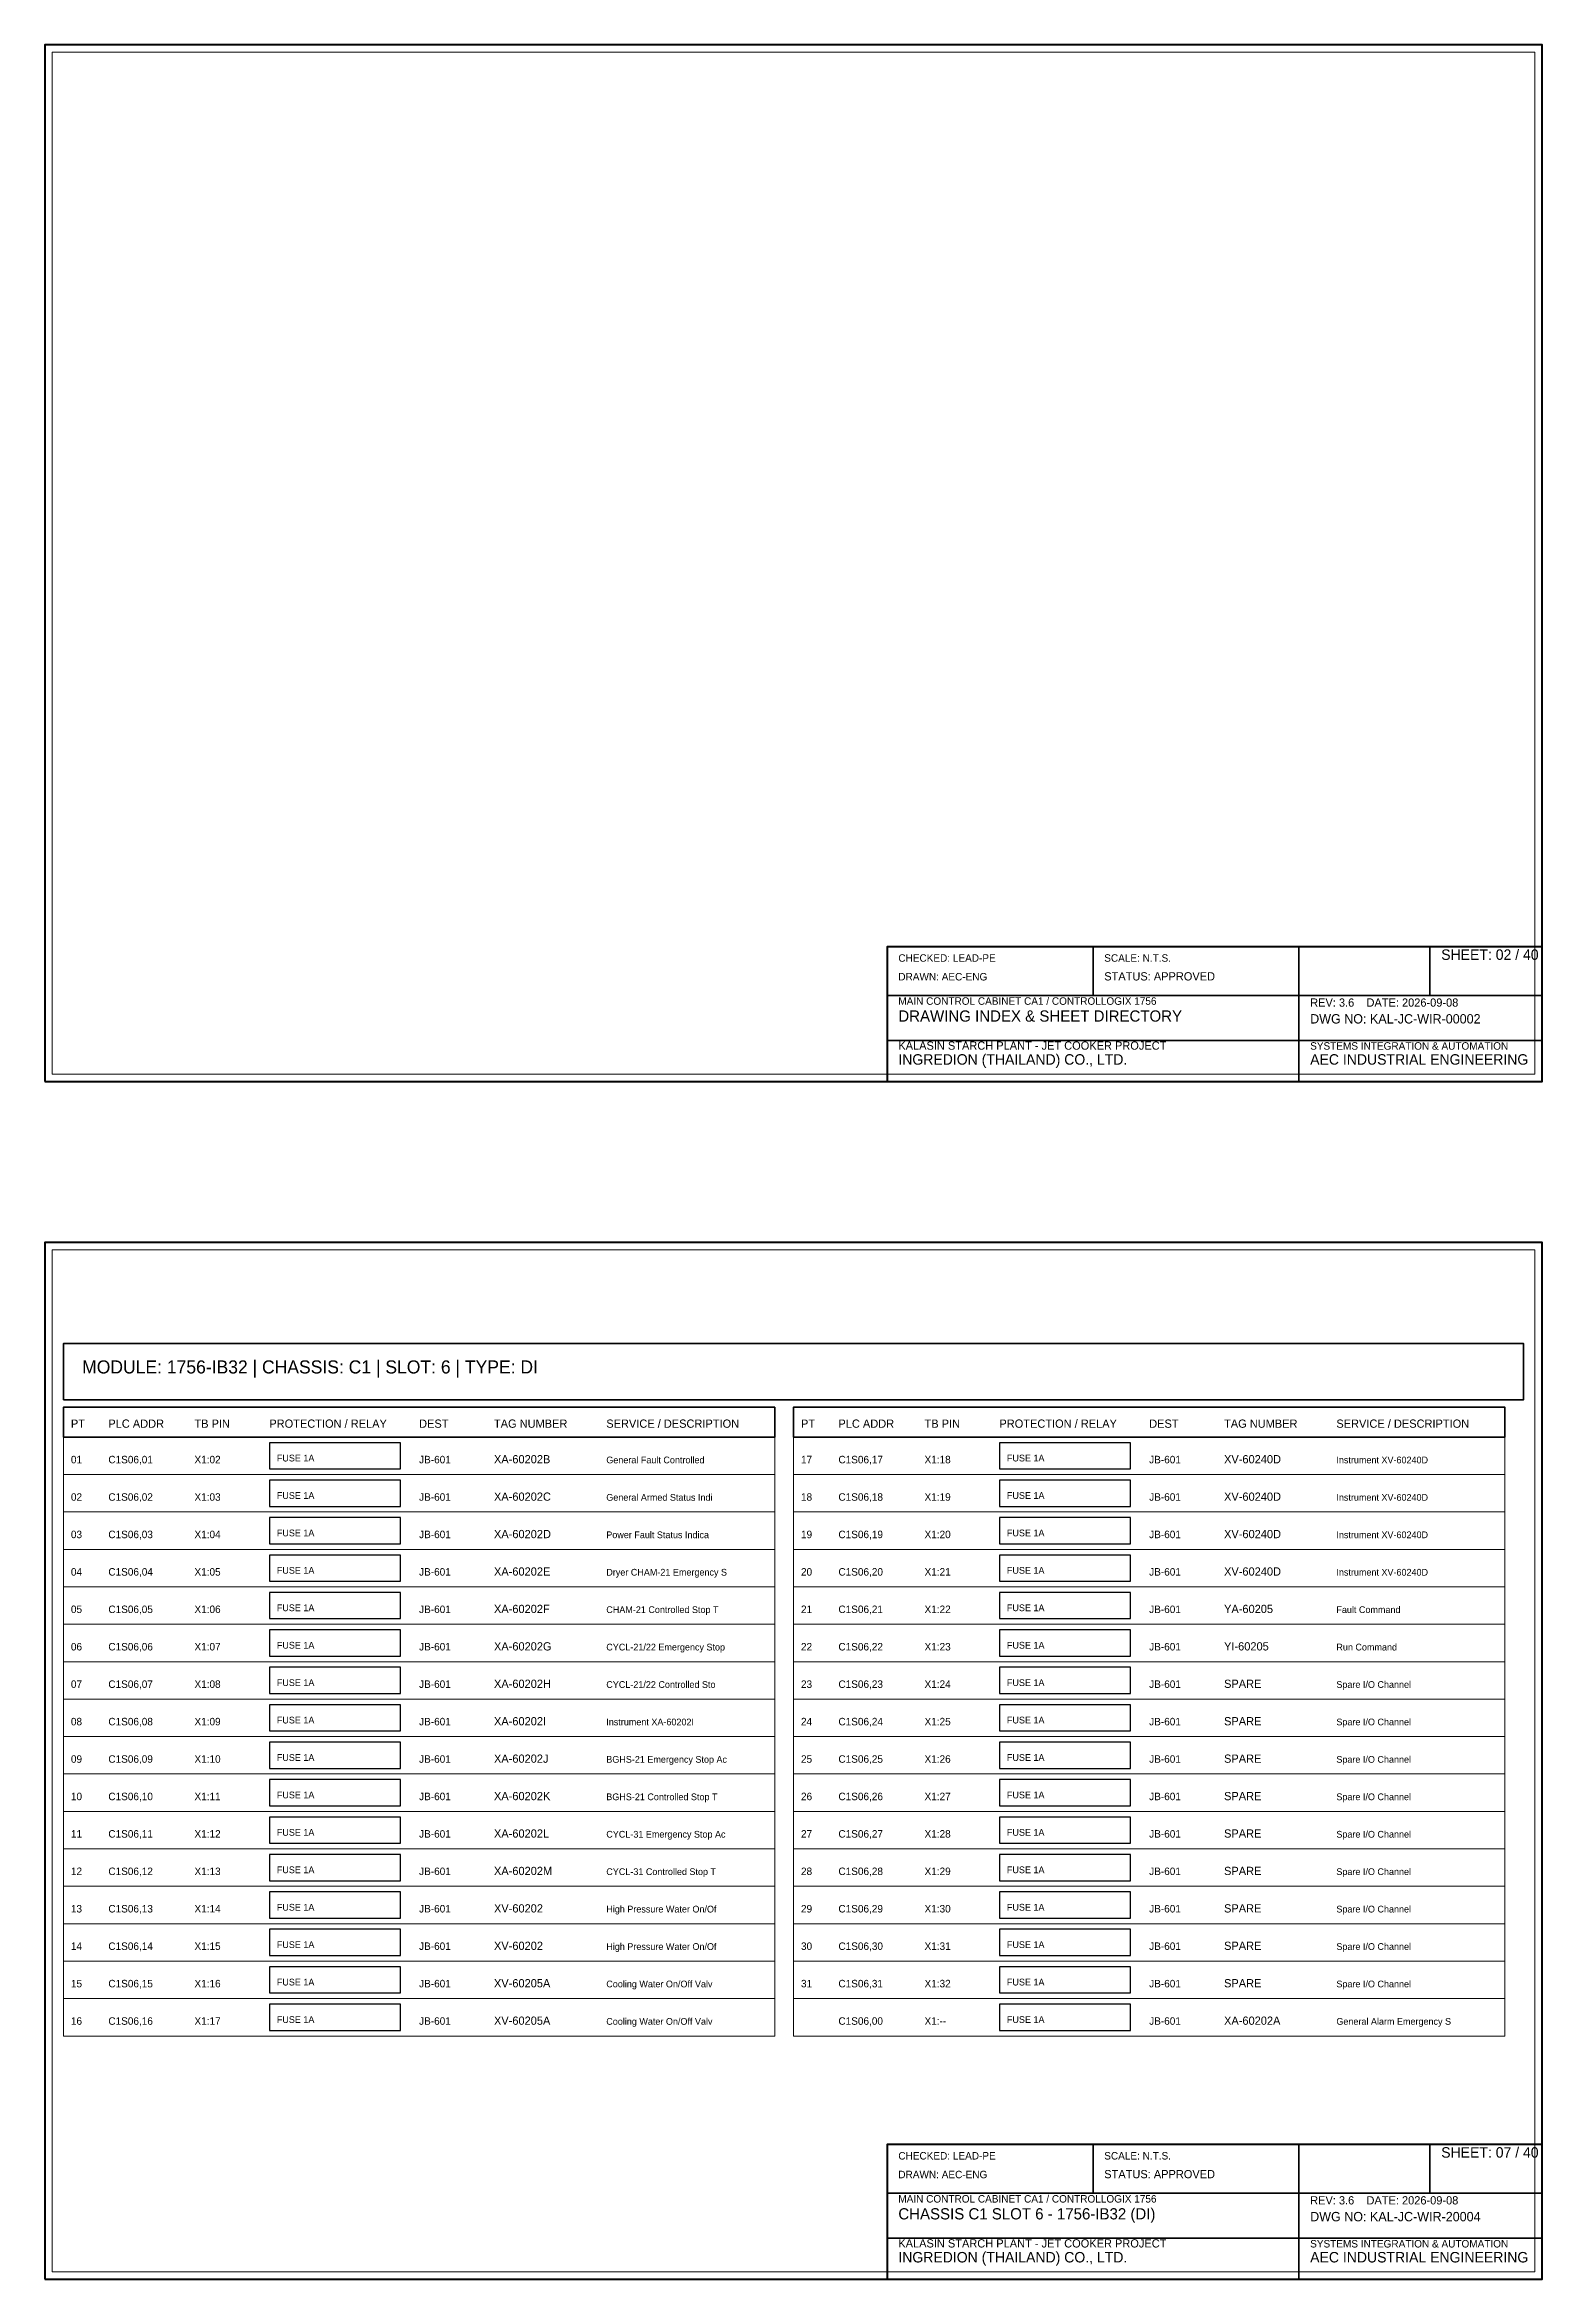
# Model space of a CAD drawing. Header units: millimetres. Extents: x 0 to 2200, y -2240 to 277.
# Drawn here: x 450 to 850, y -320 to 277 of the extents above; entities that cross this region are included whole.
import ezdxf

# ---------------------------------------------------------------- set-up
doc = ezdxf.new("R2010")
doc.units = ezdxf.units.MM
for name, color, linetype, lineweight in [('0_BORDER', 7, 'Continuous', 70), ('0_TITLE_BLOCK', 4, 'Continuous', 35), ('IE-CABLE', 6, 'Continuous', 25), ('IE-EQUIP', 2, 'Continuous', 35), ('IE-WIRE', 1, 'Continuous', 25), ('NOTATIONS', 8, 'Continuous', 18), ('TER', 3, 'Continuous', 35), ('TEXTS', 7, 'Continuous', 25)]:
    doc.layers.add(name, color=color, linetype=linetype, lineweight=lineweight)

msp = doc.modelspace()

# ---------------------------------------------------------------- linework, layer by layer
at = {"layer": '0_BORDER'}
for points in [[(450, 0), (850, 0), (850, 277), (450, 277)], [(675, 0), (850, 0), (850, 36), (675, 36)], [(450, -320), (850, -320), (850, -43), (450, -43)], [(675, -320), (850, -320), (850, -284), (675, -284)]]:
    msp.add_lwpolyline(points, close=True, dxfattribs=at)
at = {"layer": '0_TITLE_BLOCK'}
for p, q in [((730, 23), (730, 36)), ((785, 23), (785, 36)), ((820, 23), (820, 36)), ((675, 23), (850, 23)), ((785, 0), (785, 23)), ((675, 11), (850, 11)), ((730, -297), (730, -284)), ((785, -297), (785, -284)), ((820, -297), (820, -284)), ((675, -297), (850, -297)), ((785, -320), (785, -297)), ((675, -309), (850, -309))]:
    msp.add_line(p, q, dxfattribs=at)
for points in [[(455, -95), (645, -95), (645, -87), (455, -87)], [(650, -95), (840, -95), (840, -87), (650, -87)]]:
    msp.add_lwpolyline(points, close=True, dxfattribs=at)
at = {"layer": 'IE-EQUIP'}
msp.add_lwpolyline([(455, -85), (845, -85), (845, -70), (455, -70)], close=True, dxfattribs=at)
at = {"layer": 'IE-WIRE'}
for points in [[(510, -103.5), (545, -103.5), (545, -96.5), (510, -96.5)], [(705, -103.5), (740, -103.5), (740, -96.5), (705, -96.5)], [(510, -113.5), (545, -113.5), (545, -106.5), (510, -106.5)], [(705, -113.5), (740, -113.5), (740, -106.5), (705, -106.5)], [(510, -123.5), (545, -123.5), (545, -116.5), (510, -116.5)], [(705, -123.5), (740, -123.5), (740, -116.5), (705, -116.5)], [(510, -133.5), (545, -133.5), (545, -126.5), (510, -126.5)], [(705, -133.5), (740, -133.5), (740, -126.5), (705, -126.5)], [(510, -143.5), (545, -143.5), (545, -136.5), (510, -136.5)], [(705, -143.5), (740, -143.5), (740, -136.5), (705, -136.5)], [(510, -153.5), (545, -153.5), (545, -146.5), (510, -146.5)], [(705, -153.5), (740, -153.5), (740, -146.5), (705, -146.5)], [(510, -163.5), (545, -163.5), (545, -156.5), (510, -156.5)], [(705, -163.5), (740, -163.5), (740, -156.5), (705, -156.5)], [(510, -173.5), (545, -173.5), (545, -166.5), (510, -166.5)], [(705, -173.5), (740, -173.5), (740, -166.5), (705, -166.5)], [(510, -183.5), (545, -183.5), (545, -176.5), (510, -176.5)], [(705, -183.5), (740, -183.5), (740, -176.5), (705, -176.5)], [(510, -193.5), (545, -193.5), (545, -186.5), (510, -186.5)], [(705, -193.5), (740, -193.5), (740, -186.5), (705, -186.5)], [(510, -203.5), (545, -203.5), (545, -196.5), (510, -196.5)], [(705, -203.5), (740, -203.5), (740, -196.5), (705, -196.5)], [(510, -213.5), (545, -213.5), (545, -206.5), (510, -206.5)], [(705, -213.5), (740, -213.5), (740, -206.5), (705, -206.5)], [(510, -223.5), (545, -223.5), (545, -216.5), (510, -216.5)], [(705, -223.5), (740, -223.5), (740, -216.5), (705, -216.5)], [(510, -233.5), (545, -233.5), (545, -226.5), (510, -226.5)], [(705, -233.5), (740, -233.5), (740, -226.5), (705, -226.5)], [(510, -243.5), (545, -243.5), (545, -236.5), (510, -236.5)], [(705, -243.5), (740, -243.5), (740, -236.5), (705, -236.5)], [(510, -253.5), (545, -253.5), (545, -246.5), (510, -246.5)], [(705, -253.5), (740, -253.5), (740, -246.5), (705, -246.5)]]:
    msp.add_lwpolyline(points, close=True, dxfattribs=at)
at = {"layer": 'NOTATIONS'}
for points in [[(452, 2), (848, 2), (848, 275), (452, 275)], [(452, -318), (848, -318), (848, -45), (452, -45)], [(455, -105), (645, -105), (645, -95), (455, -95)], [(650, -105), (840, -105), (840, -95), (650, -95)], [(455, -115), (645, -115), (645, -105), (455, -105)], [(650, -115), (840, -115), (840, -105), (650, -105)], [(455, -125), (645, -125), (645, -115), (455, -115)], [(650, -125), (840, -125), (840, -115), (650, -115)], [(455, -135), (645, -135), (645, -125), (455, -125)], [(650, -135), (840, -135), (840, -125), (650, -125)], [(455, -145), (645, -145), (645, -135), (455, -135)], [(650, -145), (840, -145), (840, -135), (650, -135)], [(455, -155), (645, -155), (645, -145), (455, -145)], [(650, -155), (840, -155), (840, -145), (650, -145)], [(455, -165), (645, -165), (645, -155), (455, -155)], [(650, -165), (840, -165), (840, -155), (650, -155)], [(455, -175), (645, -175), (645, -165), (455, -165)], [(650, -175), (840, -175), (840, -165), (650, -165)], [(455, -185), (645, -185), (645, -175), (455, -175)], [(650, -185), (840, -185), (840, -175), (650, -175)], [(455, -195), (645, -195), (645, -185), (455, -185)], [(650, -195), (840, -195), (840, -185), (650, -185)], [(455, -205), (645, -205), (645, -195), (455, -195)], [(650, -205), (840, -205), (840, -195), (650, -195)], [(455, -215), (645, -215), (645, -205), (455, -205)], [(650, -215), (840, -215), (840, -205), (650, -205)], [(455, -225), (645, -225), (645, -215), (455, -215)], [(650, -225), (840, -225), (840, -215), (650, -215)], [(455, -235), (645, -235), (645, -225), (455, -225)], [(650, -235), (840, -235), (840, -225), (650, -225)], [(455, -245), (645, -245), (645, -235), (455, -235)], [(650, -245), (840, -245), (840, -235), (650, -235)], [(455, -255), (645, -255), (645, -245), (455, -245)], [(650, -255), (840, -255), (840, -245), (650, -245)]]:
    msp.add_lwpolyline(points, close=True, dxfattribs=at)

# ---------------------------------------------------------------- texts
at = {"layer": '0_TITLE_BLOCK'}
for s, height, p in [('SHEET: 02 / 40', 2.8, (823, 32.5)), ('STATUS: APPROVED', 2.2, (733, 27)), ('DRAWING INDEX & SHEET DIRECTORY', 3, (678, 16)), ('INGREDION (THAILAND) CO., LTD.', 2.8, (678, 4.5)), ('AEC INDUSTRIAL ENGINEERING', 2.8, (788, 4.5)), ('MODULE: 1756-IB32 | CHASSIS: C1 | SLOT: 6 | TYPE: DI', 3.5, (460, -78)), ('PT', 2.2, (457, -92.5)), ('PLC ADDR', 2.2, (467, -92.5)), ('TB PIN', 2.2, (490, -92.5)), ('PROTECTION / RELAY', 2.2, (510, -92.5)), ('DEST', 2.2, (550, -92.5)), ('TAG NUMBER', 2.2, (570, -92.5)), ('SERVICE / DESCRIPTION', 2.2, (600, -92.5)), ('PT', 2.2, (652, -92.5)), ('PLC ADDR', 2.2, (662, -92.5)), ('TB PIN', 2.2, (685, -92.5)), ('PROTECTION / RELAY', 2.2, (705, -92.5)), ('DEST', 2.2, (745, -92.5)), ('TAG NUMBER', 2.2, (765, -92.5)), ('SERVICE / DESCRIPTION', 2.2, (795, -92.5)), ('SHEET: 07 / 40', 2.8, (823, -287.5)), ('STATUS: APPROVED', 2.2, (733, -293)), ('CHASSIS C1 SLOT 6 - 1756-IB32 (DI)', 3, (678, -304)), ('INGREDION (THAILAND) CO., LTD.', 2.8, (678, -315.5)), ('AEC INDUSTRIAL ENGINEERING', 2.8, (788, -315.5))]:
    msp.add_text(s, height=height, dxfattribs=at).set_placement(p)
at = {"layer": 'IE-CABLE'}
for p in [(550, -102), (745, -102), (550, -112), (745, -112), (550, -122), (745, -122), (550, -132), (745, -132), (550, -142), (745, -142), (550, -152), (745, -152), (550, -162), (745, -162), (550, -172), (745, -172), (550, -182), (745, -182), (550, -192), (745, -192), (550, -202), (745, -202), (550, -212), (745, -212), (550, -222), (745, -222), (550, -232), (745, -232), (550, -242), (745, -242), (550, -252), (745, -252)]:
    msp.add_text('JB-601', height=2, dxfattribs=at).set_placement(p)
at = {"layer": 'IE-WIRE'}
for p in [(512, -101.5), (707, -101.5), (512, -111.5), (707, -111.5), (512, -121.5), (707, -121.5), (512, -131.5), (707, -131.5), (512, -141.5), (707, -141.5), (512, -151.5), (707, -151.5), (512, -161.5), (707, -161.5), (512, -171.5), (707, -171.5), (512, -181.5), (707, -181.5), (512, -191.5), (707, -191.5), (512, -201.5), (707, -201.5), (512, -211.5), (707, -211.5), (512, -221.5), (707, -221.5), (512, -231.5), (707, -231.5), (512, -241.5), (707, -241.5), (512, -251.5), (707, -251.5)]:
    msp.add_text('FUSE 1A', height=1.8, dxfattribs=at).set_placement(p)
at = {"layer": 'TER'}
for s, p in [('X1:02', (490, -102)), ('X1:18', (685, -102)), ('X1:03', (490, -112)), ('X1:19', (685, -112)), ('X1:04', (490, -122)), ('X1:20', (685, -122)), ('X1:05', (490, -132)), ('X1:21', (685, -132)), ('X1:06', (490, -142)), ('X1:22', (685, -142)), ('X1:07', (490, -152)), ('X1:23', (685, -152)), ('X1:08', (490, -162)), ('X1:24', (685, -162)), ('X1:09', (490, -172)), ('X1:25', (685, -172)), ('X1:10', (490, -182)), ('X1:26', (685, -182)), ('X1:11', (490, -192)), ('X1:27', (685, -192)), ('X1:12', (490, -202)), ('X1:28', (685, -202)), ('X1:13', (490, -212)), ('X1:29', (685, -212)), ('X1:14', (490, -222)), ('X1:30', (685, -222)), ('X1:15', (490, -232)), ('X1:31', (685, -232)), ('X1:16', (490, -242)), ('X1:32', (685, -242)), ('X1:17', (490, -252)), ('X1:--', (685, -252))]:
    msp.add_text(s, height=2, dxfattribs=at).set_placement(p)
at = {"layer": 'TEXTS'}
for s, height, p in [('CHECKED: LEAD-PE', 2, (678, 32)), ('SCALE: N.T.S.', 2, (733, 32)), ('DRAWN: AEC-ENG', 2, (678, 27)), ('MAIN CONTROL CABINET CA1 / CONTROLLOGIX 1756', 2, (678, 20.5)), ('REV: 3.6    DATE: 2026-09-08', 2.2, (788, 20)), ('DWG NO: KAL-JC-WIR-00002', 2.5, (788, 15.5)), ('KALASIN STARCH PLANT - JET COOKER PROJECT', 2.2, (678, 8.5)), ('SYSTEMS INTEGRATION & AUTOMATION', 2, (788, 8.5)), ('01', 2, (457, -102)), ('C1S06,01', 2, (467, -102)), ('XA-60202B', 2.2, (570, -102)), ('General Fault Controlled ', 1.8, (600, -102)), ('17', 2, (652, -102)), ('C1S06,17', 2, (662, -102)), ('XV-60240D', 2.2, (765, -102)), ('Instrument XV-60240D', 1.8, (795, -102)), ('02', 2, (457, -112)), ('C1S06,02', 2, (467, -112)), ('XA-60202C', 2.2, (570, -112)), ('General Armed Status Indi', 1.8, (600, -112)), ('18', 2, (652, -112)), ('C1S06,18', 2, (662, -112)), ('XV-60240D', 2.2, (765, -112)), ('Instrument XV-60240D', 1.8, (795, -112)), ('03', 2, (457, -122)), ('C1S06,03', 2, (467, -122)), ('XA-60202D', 2.2, (570, -122)), ('Power Fault Status Indica', 1.8, (600, -122)), ('19', 2, (652, -122)), ('C1S06,19', 2, (662, -122)), ('XV-60240D', 2.2, (765, -122)), ('Instrument XV-60240D', 1.8, (795, -122)), ('04', 2, (457, -132)), ('C1S06,04', 2, (467, -132)), ('XA-60202E', 2.2, (570, -132)), ('Dryer CHAM-21 Emergency S', 1.8, (600, -132)), ('20', 2, (652, -132)), ('C1S06,20', 2, (662, -132)), ('XV-60240D', 2.2, (765, -132)), ('Instrument XV-60240D', 1.8, (795, -132)), ('05', 2, (457, -142)), ('C1S06,05', 2, (467, -142)), ('XA-60202F', 2.2, (570, -142)), ('CHAM-21 Controlled Stop T', 1.8, (600, -142)), ('21', 2, (652, -142)), ('C1S06,21', 2, (662, -142)), ('YA-60205', 2.2, (765, -142)), ('Fault Command', 1.8, (795, -142)), ('06', 2, (457, -152)), ('C1S06,06', 2, (467, -152)), ('XA-60202G', 2.2, (570, -152)), ('CYCL-21/22 Emergency Stop', 1.8, (600, -152)), ('22', 2, (652, -152)), ('C1S06,22', 2, (662, -152)), ('YI-60205', 2.2, (765, -152)), ('Run Command', 1.8, (795, -152)), ('07', 2, (457, -162)), ('C1S06,07', 2, (467, -162)), ('XA-60202H', 2.2, (570, -162)), ('CYCL-21/22 Controlled Sto', 1.8, (600, -162)), ('23', 2, (652, -162)), ('C1S06,23', 2, (662, -162)), ('SPARE', 2.2, (765, -162)), ('Spare I/O Channel', 1.8, (795, -162)), ('08', 2, (457, -172)), ('C1S06,08', 2, (467, -172)), ('XA-60202I', 2.2, (570, -172)), ('Instrument XA-60202I', 1.8, (600, -172)), ('24', 2, (652, -172)), ('C1S06,24', 2, (662, -172)), ('SPARE', 2.2, (765, -172)), ('Spare I/O Channel', 1.8, (795, -172)), ('09', 2, (457, -182)), ('C1S06,09', 2, (467, -182)), ('XA-60202J', 2.2, (570, -182)), ('BGHS-21 Emergency Stop Ac', 1.8, (600, -182)), ('25', 2, (652, -182)), ('C1S06,25', 2, (662, -182)), ('SPARE', 2.2, (765, -182)), ('Spare I/O Channel', 1.8, (795, -182)), ('10', 2, (457, -192)), ('C1S06,10', 2, (467, -192)), ('XA-60202K', 2.2, (570, -192)), ('BGHS-21 Controlled Stop T', 1.8, (600, -192)), ('26', 2, (652, -192)), ('C1S06,26', 2, (662, -192)), ('SPARE', 2.2, (765, -192)), ('Spare I/O Channel', 1.8, (795, -192)), ('11', 2, (457, -202)), ('C1S06,11', 2, (467, -202)), ('XA-60202L', 2.2, (570, -202)), ('CYCL-31 Emergency Stop Ac', 1.8, (600, -202)), ('27', 2, (652, -202)), ('C1S06,27', 2, (662, -202)), ('SPARE', 2.2, (765, -202)), ('Spare I/O Channel', 1.8, (795, -202)), ('12', 2, (457, -212)), ('C1S06,12', 2, (467, -212)), ('XA-60202M', 2.2, (570, -212)), ('CYCL-31 Controlled Stop T', 1.8, (600, -212)), ('28', 2, (652, -212)), ('C1S06,28', 2, (662, -212)), ('SPARE', 2.2, (765, -212)), ('Spare I/O Channel', 1.8, (795, -212)), ('13', 2, (457, -222)), ('C1S06,13', 2, (467, -222)), ('XV-60202', 2.2, (570, -222)), ('High Pressure Water On/Of', 1.8, (600, -222)), ('29', 2, (652, -222)), ('C1S06,29', 2, (662, -222)), ('SPARE', 2.2, (765, -222)), ('Spare I/O Channel', 1.8, (795, -222)), ('14', 2, (457, -232)), ('C1S06,14', 2, (467, -232)), ('XV-60202', 2.2, (570, -232)), ('High Pressure Water On/Of', 1.8, (600, -232)), ('30', 2, (652, -232)), ('C1S06,30', 2, (662, -232)), ('SPARE', 2.2, (765, -232)), ('Spare I/O Channel', 1.8, (795, -232)), ('15', 2, (457, -242)), ('C1S06,15', 2, (467, -242)), ('XV-60205A', 2.2, (570, -242)), ('Cooling Water On/Off Valv', 1.8, (600, -242)), ('31', 2, (652, -242)), ('C1S06,31', 2, (662, -242)), ('SPARE', 2.2, (765, -242)), ('Spare I/O Channel', 1.8, (795, -242)), ('16', 2, (457, -252)), ('C1S06,16', 2, (467, -252)), ('XV-60205A', 2.2, (570, -252)), ('Cooling Water On/Off Valv', 1.8, (600, -252)), ('C1S06,00', 2, (662, -252)), ('XA-60202A', 2.2, (765, -252)), ('General Alarm Emergency S', 1.8, (795, -252)), ('CHECKED: LEAD-PE', 2, (678, -288)), ('SCALE: N.T.S.', 2, (733, -288)), ('DRAWN: AEC-ENG', 2, (678, -293)), ('MAIN CONTROL CABINET CA1 / CONTROLLOGIX 1756', 2, (678, -299.5)), ('REV: 3.6    DATE: 2026-09-08', 2.2, (788, -300)), ('DWG NO: KAL-JC-WIR-20004', 2.5, (788, -304.5)), ('KALASIN STARCH PLANT - JET COOKER PROJECT', 2.2, (678, -311.5)), ('SYSTEMS INTEGRATION & AUTOMATION', 2, (788, -311.5))]:
    msp.add_text(s, height=height, dxfattribs=at).set_placement(p)

doc.saveas('drawing.dxf')
